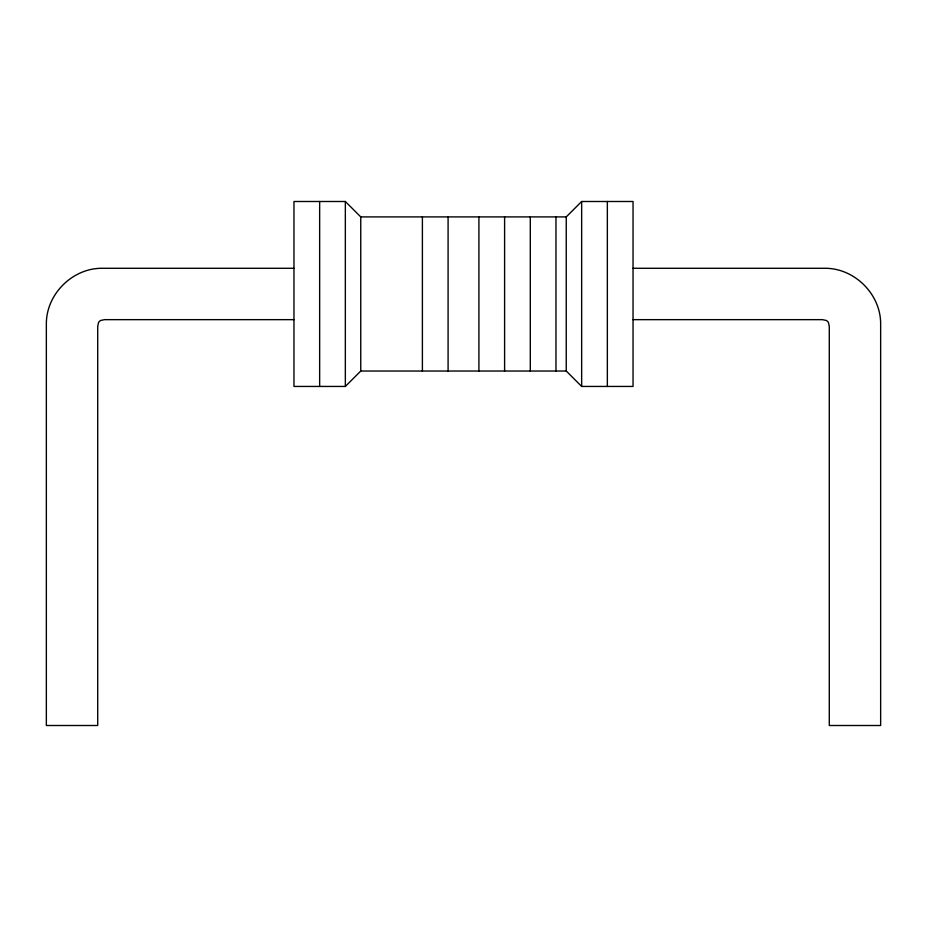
<?xml version="1.0" encoding="UTF-8"?>
<svg xmlns="http://www.w3.org/2000/svg" width="927" height="927" viewBox="0 0 927 927"><rect width="100%" height="100%" fill="white"/><g stroke="black" fill="none" stroke-linecap="round" stroke-linejoin="round"><path stroke-width="1.39" d="M345.342 386.443L360.754 371.032L566.246 371.032L581.658 386.443L633.037 386.443L633.037 201.495L581.658 201.495L566.246 216.906L360.754 216.906L345.342 201.495L293.963 201.495L293.963 386.443L345.342 386.443L345.342 201.495M293.963 268.285L101.182 268.285C72.144 268.621 46.686 294.068 46.35 323.106L46.35 725.505L97.717 725.505L97.717 326.478L98.598 322.329L100.406 320.533L104.542 319.653L293.963 319.653M633.037 268.285L825.818 268.285C854.856 268.621 880.314 294.068 880.65 323.106L880.65 725.505L829.283 725.505L829.283 326.478L828.402 322.329L826.594 320.533L822.458 319.653L633.037 319.653M607.347 201.495L607.347 386.443M581.658 201.495L581.658 386.443M566.246 216.906L566.246 371.032M555.968 216.906L555.968 371.032M530.29 216.906L530.29 371.032M504.601 216.906L504.601 371.032M478.911 216.906L478.911 371.032M448.089 216.906L448.089 371.032M422.399 216.906L422.399 371.032M360.754 216.906L360.754 371.032M319.653 201.495L319.653 386.443"/></g></svg>
